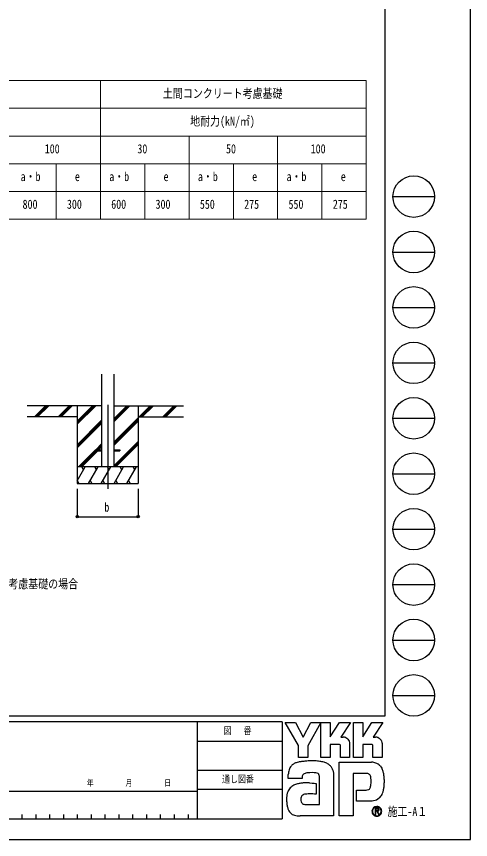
# Model space of a CAD drawing. Units: millimetres, scale not verified. Extents: x -10512 to 10512, y -7425 to 7425.
# Drawn here: x 6414 to 10512, y -7425 to 0 of the extents above; entities that cross this region are included whole.
import ezdxf
from ezdxf.enums import TextEntityAlignment as Align

# ---------------------------------------------------------------- set-up
doc = ezdxf.new("R2010")
doc.units = ezdxf.units.MM
doc.header["$LTSCALE"] = 40
doc.layers.add('0-1_TABLE1', color=7, linetype='Continuous', lineweight=18)
for name, color, linetype in [('0-2_USER1', 3, 'Continuous'), ('0-3_YKK_12', 2, 'Continuous'), ('0-4_YKK_13', 4, 'Continuous'), ('0-5_YKK_A1', 4, 'Continuous'), ('0-6_YKK_D', 6, 'Continuous'), ('0-7_YKK_ZWAK', 7, 'Continuous')]:
    doc.layers.add(name, color=color, linetype=linetype)
doc.styles.add('ＭＳ ゴシック', font='')
doc.styles.get('ＭＳ ゴシック').set_extended_font_data('MS Gothic')

msp = doc.modelspace()

# ---------------------------------------------------------------- linework, layer by layer
at = {"layer": '0-1_TABLE1'}
for p, q in [((3671.55, -578.51), (9571.55, -578.51)), ((7171.55, -578.51), (7171.55, -1828.51)), ((4771.55, -828.51), (9571.55, -828.51)), ((4771.55, -1078.51), (9571.55, -1078.51)), ((8771.55, -1078.51), (8771.55, -1828.51)), ((4771.55, -1328.51), (9571.55, -1328.51)), ((7571.55, -1328.51), (7571.55, -1828.51)), ((8371.55, -1328.51), (8371.55, -1828.51)), ((9171.55, -1328.51), (9171.55, -1828.51)), ((3671.55, -1578.51), (9571.55, -1578.51)), ((3671.55, -1828.51), (9571.55, -1828.51))]:
    msp.add_line(p, q, dxfattribs=at)
for points in [[(9571.55, -578.51), (9571.55, -1328.51), (9571.55, -1828.51)], [(7971.55, -1078.51), (7971.55, -1578.51), (7971.55, -1828.51)], [(6771.55, -1328.51), (6771.55, -1578.51), (6771.55, -1828.51)]]:
    msp.add_lwpolyline(points, dxfattribs=at)
at = {"layer": '0-3_YKK_12'}
msp.add_line((7237.55, -3503.29), (7237.55, -4262.5), dxfattribs=at)
at = {"layer": '0-4_YKK_13'}
for p, q in [((7127.75, -3908), (7127.75, -3917)), ((7127.75, -3908), (7182.55, -3908)), ((7127.75, -3917), (7182.55, -3917)), ((7292.55, -3908), (7347.35, -3908)), ((7292.55, -3917), (7347.35, -3917)), ((7347.35, -3908), (7347.35, -3917))]:
    msp.add_line(p, q, dxfattribs=at)
at = {"layer": '0-5_YKK_A1'}
for p, q in [((7182.55, -3227.15), (7182.55, -4062.5)), ((7292.55, -3227.15), (7292.55, -4062.5)), ((7182.55, -3512.5), (6511.6, -3512.5)), ((6578.29, -3611.1), (6676.88, -3512.5)), ((6591.02, -3612.5), (6691.02, -3512.5)), ((6605.17, -3612.5), (6705.17, -3512.5)), ((6790.42, -3611.1), (6889.01, -3512.5)), ((6803.16, -3612.5), (6903.16, -3512.5)), ((6817.3, -3612.5), (6917.3, -3512.5)), ((6962.55, -3512.5), (6962.55, -4212.5)), ((6962.55, -3679.38), (7129.43, -3512.5)), ((6962.55, -3665.24), (7115.29, -3512.5)), ((6962.55, -3651.1), (7101.15, -3512.5)), ((7292.55, -3657.75), (7437.8, -3512.5)), ((7292.55, -3643.61), (7423.66, -3512.5)), ((7292.55, -3629.46), (7409.51, -3512.5)), ((7292.55, -3512.5), (7920.76, -3512.5)), ((7512.55, -3512.5), (7512.55, -4212.5)), ((7521.65, -3612.5), (7621.65, -3512.5)), ((7535.79, -3612.5), (7635.79, -3512.5)), ((7549.93, -3612.5), (7649.93, -3512.5)), ((7733.78, -3612.5), (7833.78, -3512.5)), ((7747.92, -3612.5), (7847.92, -3512.5)), ((7762.06, -3612.5), (7862.06, -3512.5)), ((6962.55, -3612.5), (6511.6, -3612.5)), ((7292.55, -3841.59), (7512.55, -3621.6)), ((7292.55, -3855.74), (7512.55, -3635.74)), ((7512.55, -3612.5), (7920.76, -3612.5)), ((6962.55, -3863.23), (7182.55, -3643.23)), ((6962.55, -3877.37), (7182.55, -3657.37)), ((6962.55, -3891.51), (7182.55, -3671.51)), ((7292.55, -3869.88), (7512.55, -3649.88)), ((7129.91, -3908), (7182.55, -3855.36)), ((7292.55, -4053.72), (7512.55, -3833.73)), ((7297.92, -4062.5), (7512.55, -3847.87)), ((6975.41, -4062.5), (7127.75, -3910.16)), ((6989.55, -4062.5), (7135.05, -3917)), ((7003.69, -4062.5), (7149.19, -3917)), ((7144.05, -3908), (7182.55, -3869.5)), ((7158.19, -3908), (7182.55, -3883.64)), ((7312.06, -4062.5), (7512.55, -3862.01)), ((7512.55, -4062.5), (6962.55, -4062.5)), ((6962.55, -4187.95), (7034.98, -4062.5)), ((7019.98, -4088.48), (7004.98, -4062.5)), ((7063.85, -4212.5), (7150.45, -4062.5)), ((7135.45, -4088.48), (7120.45, -4062.5)), ((7179.32, -4212.5), (7265.92, -4062.5)), ((7250.92, -4088.48), (7235.92, -4062.5)), ((7294.79, -4212.5), (7381.39, -4062.5)), ((7366.39, -4088.48), (7351.39, -4062.5)), ((7410.26, -4212.5), (7496.86, -4062.5)), ((7481.86, -4088.48), (7466.86, -4062.5)), ((6962.55, -4212.5), (7512.55, -4212.5)), ((6963.38, -4186.52), (6978.37, -4212.5)), ((7078.84, -4186.52), (7093.84, -4212.5)), ((7194.31, -4186.52), (7209.31, -4212.5)), ((7309.79, -4186.52), (7324.79, -4212.5)), ((7425.26, -4186.52), (7440.25, -4212.5))]:
    msp.add_line(p, q, dxfattribs=at)
at = {"layer": '0-6_YKK_D'}
for p, q in [((6962.55, -4262.5), (6962.55, -4513.5)), ((7512.55, -4262.5), (7512.55, -4513.5)), ((6962.55, -4512.5), (7512.55, -4512.5))]:
    msp.add_line(p, q, dxfattribs=at)
for centre in [(6962.55, -4512.5), (7512.55, -4512.5)]:
    msp.add_circle(centre, 10.62, dxfattribs=at)
at = {"layer": '0-7_YKK_ZWAK'}
for p, q in [((9737.55, 6937.5), (9737.55, -6312.5)), ((9812.55, -1625), (10187.55, -1625)), ((9812.55, -2125), (10187.55, -2125)), ((9812.55, -2625), (10187.55, -2625)), ((9812.55, -3125), (10187.55, -3125)), ((9812.55, -3625), (10187.55, -3625)), ((9812.55, -4125), (10187.55, -4125)), ((9812.55, -4625), (10187.55, -4625)), ((9812.55, -5125), (10187.55, -5125)), ((9812.55, -5625), (10187.55, -5625)), ((9812.55, -6125), (10187.55, -6125)), ((9737.55, -6312.5), (-9762.45, -6312.5)), ((8043.8, -6362.5), (5462.55, -6362.5)), ((8043.8, -6362.5), (8043.8, -7237.5)), ((8812.55, -6362.5), (8043.8, -6362.5)), ((8812.55, -6362.5), (8812.55, -7237.5)), ((8043.8, -6537.5), (8812.55, -6537.5)), ((8043.8, -6800), (8812.55, -6800)), ((8812.55, -6975), (8043.8, -6975)), ((5462.55, -6987.5), (8043.8, -6987.5)), ((6462.55, -7200), (6462.55, -7237.5)), ((6587.55, -7200), (6587.55, -7237.5)), ((6712.55, -7200), (6712.55, -7237.5)), ((6837.55, -7200), (6837.55, -7237.5)), ((6962.55, -7200), (6962.55, -7237.5)), ((7087.55, -7200), (7087.55, -7237.5)), ((7212.55, -7200), (7212.55, -7237.5)), ((7337.55, -7200), (7337.55, -7237.5)), ((7462.55, -7200), (7462.55, -7237.5)), ((7587.55, -7200), (7587.55, -7237.5)), ((7712.55, -7200), (7712.55, -7237.5)), ((7837.55, -7200), (7837.55, -7237.5)), ((7962.55, -7200), (7962.55, -7237.5)), ((5462.55, -7237.5), (8043.8, -7237.5)), ((8043.8, -7237.5), (8812.55, -7237.5)), ((9666.68, -7209.95), (9666.68, -7209.95))]:
    msp.add_line(p, q, dxfattribs=at)
for points in [[(-10512.5, -7425), (10512.5, -7425), (10512.5, 7425), (-10512.5, 7425)], [(8840.05, -6370), (8932.08, -6370), (9001.18, -6500.25), (9070.1, -6370), (9162.19, -6370), (9044.18, -6579.98), (9044.18, -6685.33), (8960.24, -6685.33), (8960.24, -6577.14)]]:
    msp.add_lwpolyline(points, close=True, dxfattribs=at)
for points in [[(9326.37, -6566.52), (9246.92, -6566.52), (9246.92, -6685.24), (9162.29, -6685.24), (9162.29, -6370), (9246.92, -6370), (9246.92, -6498.96), (9330.17, -6370), (9429.6, -6370), (9340.4, -6500.53), (9343.56, -6500.53), (9347.05, -6500.53), (9350.63, -6500.53), (9354.08, -6500.53), (9357.16, -6500.53), (9359.65, -6500.53), (9361.31, -6500.53), (9361.92, -6500.53)], [(9618.78, -6566.52), (9539.42, -6566.52), (9539.42, -6685.33), (9454.74, -6685.33), (9454.74, -6370), (9539.42, -6370), (9539.42, -6498.96), (9622.58, -6370), (9722.01, -6370), (9632.81, -6500.53), (9636, -6500.53), (9639.51, -6500.53), (9643.09, -6500.53), (9646.53, -6500.53), (9649.6, -6500.53), (9652.08, -6500.53), (9653.73, -6500.53), (9654.33, -6500.53)], [(9386.26, -6505.53), (9396.37, -6511.31), (9404.93, -6518.83), (9411.81, -6527.8), (9416.89, -6537.87), (9420.03, -6548.74), (9421.1, -6560.09), (9421.1, -6685.55), (9338.53, -6685.55), (9338.53, -6578.52)], [(9678.7, -6505.53), (9688.84, -6511.31), (9697.44, -6518.83), (9704.35, -6527.8), (9709.46, -6537.87), (9712.62, -6548.74), (9713.7, -6560.09), (9713.7, -6685.33), (9630.93, -6685.33), (9630.93, -6578.52)], [(9572.17, -6828.77), (9452.98, -6828.77), (9452.98, -7212.5), (9328.08, -7212.5), (9328.08, -6726.98), (9618.38, -6726.98)], [(9011.99, -6830.78), (9006.18, -6834.05), (9001.65, -6838.04), (8998.22, -6842.71), (8995.73, -6847.99), (8994.01, -6853.83), (8992.9, -6860.17), (8992.23, -6866.97), (8991.82, -6874.17), (8866.86, -6874.47), (8867.23, -6857.38), (8867.92, -6838.18)], [(9269.27, -6797.91), (9272.82, -6812.25), (9274.83, -6827.61), (9275.46, -6843.97), (9275.46, -7212.5), (8973.88, -7212.5)], [(9059.87, -6913.82), (9083.52, -6915.38), (9102.11, -6917.46), (9114.28, -6919.42), (9118.63, -6920.58), (9118.63, -7016.18), (9104.81, -7014.72), (9089.64, -7013.9), (9074.12, -7013.58), (9059.22, -7013.63), (9045.92, -7013.91), (9035.21, -7014.27), (9028.06, -7014.59), (9025.46, -7014.73), (9014.66, -7016.71), (9005.34, -7019.8), (8997.51, -7024.03), (8991.17, -7029.42), (8986.32, -7035.99), (8982.96, -7043.76), (8981.09, -7052.75), (8980.71, -7062.98), (8981.91, -7074.22), (8984.29, -7083.52), (8987.73, -7091.04), (8992.07, -7096.97), (8997.15, -7101.49), (9002.83, -7104.76), (9008.97, -7106.98), (9015.4, -7108.31), (9148.16, -7108.31), (9148.16, -6862.68), (9148.19, -6857.81), (9147.94, -6853.05), (9147.32, -6848.47), (9146.25, -6844.12), (9144.66, -6840.06), (9142.46, -6836.37), (9139.59, -6833.1), (9135.97, -6830.31)], [(9135.97, -6830.31), (9128.18, -6827.25), (9115.73, -6824.67), (9099.85, -6822.75), (9081.77, -6821.74), (9062.71, -6821.82), (9043.91, -6823.21)], [(9696.78, -6761.28), (9704.93, -6771.56), (9711.03, -6781.52), (9715.29, -6790.54)], [(9614.57, -6902.49), (9614.41, -6886.58), (9613.65, -6872.24), (9611.86, -6859.66), (9608.59, -6848.98)], [(9686.41, -7052.43), (9674.87, -7061.39), (9662.86, -7068.44), (9650.46, -7073.7), (9637.75, -7077.3), (9624.84, -7079.36), (9611.8, -7080.02), (9483.4, -7080.02), (9483.4, -6979.16), (9555.8, -6979.16), (9569.15, -6978.97), (9580.89, -6977.83), (9590.97, -6974.88)], [(9686.52, -7156.49), (9686.45, -7155.03), (9686.27, -7153.62), (9685.97, -7152.26), (9685.55, -7150.97), (9685.01, -7149.75), (9684.35, -7148.59), (9683.58, -7147.52), (9682.7, -7146.53), (9681.54, -7145.51), (9680.26, -7144.62), (9678.85, -7143.86), (9677.33, -7143.23), (9675.7, -7142.74), (9673.96, -7142.39), (9672.12, -7142.18), (9670.19, -7142.11), (9651.25, -7142.11), (9651.25, -7197.85), (9656.97, -7197.85), (9656.97, -7147.79), (9670.19, -7147.79), (9671.56, -7147.84), (9672.84, -7147.97), (9674.04, -7148.19), (9675.16, -7148.5), (9676.18, -7148.89), (9677.11, -7149.36), (9677.94, -7149.92), (9678.66, -7150.56)], [(9680.9, -7156.49), (9680.55, -7159.17), (9679.59, -7161.28), (9678.15, -7162.89), (9676.37, -7164.06), (9674.36, -7164.86), (9672.26, -7165.35), (9670.21, -7165.6), (9668.32, -7165.67), (9663.36, -7165.67), (9665.86, -7169.92), (9682.23, -7198.04), (9688.78, -7198.04), (9673, -7170.98), (9674.48, -7170.68), (9675.89, -7170.31), (9677.23, -7169.86), (9678.49, -7169.33), (9679.67, -7168.72), (9680.77, -7168.04), (9681.78, -7167.28), (9682.7, -7166.44)]]:
    msp.add_lwpolyline(points, dxfattribs=at)
for centre in [(10000.05, -1625), (10000.05, -2125), (10000.05, -2625), (10000.05, -3125), (10000.05, -3625), (10000.05, -4125), (10000.05, -4625), (10000.05, -5125), (10000.05, -5625), (10000.05, -6125)]:
    msp.add_circle(centre, 187.5, dxfattribs=at)
for centre, radius, start, end in [((9362.04, -6562.97), 62.44, 78.26798, 90.11215), ((9362.93, -6558.43), 57.81, 66.19963, 78.22058), ((9654.45, -6563.08), 62.55, 78.27851, 90.10826), ((9655.31, -6558.7), 58.09, 66.2483, 78.23226), ((9326.81, -6578.23), 11.72, 358.57817, 92.1683), ((9619.27, -6578.18), 11.67, 358.29941, 92.43455), ((8962.33, -6820.02), 90.45, 122.60463, 137.83438), ((8974.29, -6839.36), 113.2, 108.37421, 122.42809), ((8993.23, -6906.73), 183.13, 100.93159, 107.35499), ((9055.13, -7207.04), 489.75, 97.86054, 101.37938), ((9084.19, -7408.95), 693.73, 94.90201, 97.9576), ((9086.17, -7425.11), 710, 91.6169, 94.94971), ((9083.42, -7310.15), 595.01, 87.51794, 91.66439), ((9091.15, -7144.44), 429.12, 81.92631, 87.59083), ((9113.97, -6988.08), 271.1, 73.67137, 82.05943), ((9147.82, -6874.79), 152.88, 60.60528, 73.9085), ((9161.67, -6847.16), 122.01, 52.17347, 59.90542), ((9174.06, -6831.12), 101.74, 43.55042, 52.14561), ((9613.64, -6860.53), 133.64, 78.73198, 87.96551), ((9617.56, -6840.49), 113.22, 69.03034, 78.69541), ((9621.21, -6830.75), 102.82, 59.39484, 68.9885), ((9622.9, -6827.78), 99.4, 50.3012, 59.3616), ((9622.28, -6828.48), 100.33, 42.05209, 50.28551), ((9094.51, -6851.15), 226.96, 171.55622, 176.72493), ((9017.6, -6839.67), 149.2, 163.48385, 171.57982), ((8979.01, -6828.22), 108.95, 152.2125, 163.4865), ((8962.34, -6819.6), 90.18, 138.03852, 152.12015), ((9044.98, -6909.07), 84.96, 102.4979, 112.84632), ((9061.41, -6979.98), 157.75, 96.37207, 102.75341), ((9180.89, -6824.52), 92.24, 34.48659, 43.50182), ((9180.94, -6824.38), 92.12, 25.58915, 34.43128), ((9172.74, -6828.22), 101.17, 17.43089, 25.54591), ((9572.85, -6890.03), 61.26, 77.94572, 90.63794), ((9578.18, -6865.04), 35.72, 60.20991, 77.92418), ((9572.73, -6857.03), 157.3, 14.76267, 25.00486), ((9476.25, -6883.32), 257.3, 7.9139, 14.95041), ((9581.63, -6858.55), 28.37, 39.8078, 59.75378), ((9576.78, -6862.26), 34.47, 22.65544, 39.38165), ((9330.51, -6903.94), 284.06, 355.2339, 0.29193), ((9379.89, -6897.34), 354.67, 2.54376, 8.01251), ((9324.66, -6900.24), 409.98, 357.76419, 2.60674), ((8962.32, -7031.67), 106.37, 142.04688, 153.80771), ((8958.69, -7029.07), 101.91, 130.60221, 141.94427), ((8964.69, -7036.28), 111.29, 120.60724, 130.53081), ((8976.54, -7056.43), 134.67, 112.58838, 120.58162), ((8992.48, -7094.75), 176.17, 106.61303, 112.59024), ((9017.56, -7179.03), 264.11, 99.87193, 106.59825), ((9031.61, -7258.18), 344.49, 94.78469, 99.91711), ((9038.45, -7336.93), 423.53, 90.80099, 94.81812), ((9039.49, -7395.56), 482.18, 87.57779, 90.82714), ((9579.3, -6948.57), 28.78, 293.91672, 314.09376), ((9575.37, -6945.11), 34, 314.78099, 333.92928), ((9550.12, -6932.85), 62.07, 334.00676, 347.34989), ((9481.24, -6916.9), 132.77, 347.14308, 355.40008), ((9422.87, -6911.98), 311.04, 347.15166, 352.97565), ((9340.42, -6901.25), 394.19, 352.8937, 357.82206), ((9095.33, -7058.72), 243.22, 174.55588, 182.47272), ((9022.45, -7051.74), 170.01, 164.97537, 174.56739), ((8981.14, -7040.72), 127.26, 153.89178, 164.94341), ((9603.07, -6958.47), 125.59, 311.57033, 318.66243), ((9588.53, -6945.72), 144.93, 318.67367, 325.29112), ((9625.9, -6973.56), 98.37, 326.23251, 339.61931), ((9533.51, -6937.79), 197.44, 339.22498, 347.31457), ((9231.24, -7056.58), 379.12, 181.90948, 187.89042), ((9071.73, -7079.01), 218.04, 187.80471, 196.36971), ((9666.75, -7170.47), 44.1, 90.09157, 179.92363), ((9666.75, -7170.39), 44.02, 44.93442, 90.08536), ((8987.51, -7103.89), 130.22, 196.3102, 208.20993), ((8950.84, -7123.41), 88.68, 208.29777, 223.35561), ((8942.57, -7130.69), 77.67, 223.64205, 239.63663), ((8949.43, -7118.2), 91.91, 239.8785, 253.65355), ((9666.49, -7170.52), 43.83, 179.86065, 225.14399), ((9666.48, -7170.33), 39.22, 134.8007, 180.12175), ((9666.32, -7170.58), 39.06, 179.75513, 225.29722), ((9666.7, -7170.53), 43.98, 224.94536, 269.98445), ((9666.59, -7170.11), 39.14, 89.86602, 135.149), ((9666.61, -7170.94), 39.01, 224.62822, 270.10973), ((9666.76, -7170.41), 39.44, 45.03108, 90.11509), ((9666.62, -7170.35), 39.6, 270.09072, 359.90926), ((9666.69, -7170.31), 44.2, 269.98802, 314.93777), ((9672.52, -7156.26), 8.38, 358.3894, 42.86139), ((9672.69, -7156.89), 13.84, 316.37674, 1.6565), ((9666.79, -7170.42), 39.43, 0.00643, 45.07115), ((9667.1, -7170.25), 43.68, 359.78949, 45.13288), ((9666.99, -7170.6), 43.78, 314.92572, 0.23508), ((8962, -7075.02), 136.89, 253.69102, 263.74909), ((8972.65, -6980.24), 232.26, 263.68487, 270.30455)]:
    msp.add_arc(centre, radius, start, end, dxfattribs=at)

# ---------------------------------------------------------------- texts
at = {"layer": '0-1_TABLE1', "style": 'ＭＳ ゴシック', "width": 0.8}
for s, p in [('土間コンクリート考慮基礎', (7735.55, -759.76)), ('地耐力(kN/㎡)', (7981.55, -1009.76)), ('100', (6669.55, -1259.76)), ('30', (7505.55, -1259.76)), ('50', (8305.55, -1259.76)), ('100', (9069.55, -1259.76)), ('a・b', (6451.55, -1509.76)), ('a・b', (7251.55, -1509.76)), ('a・b', (8051.55, -1509.76)), ('a・b', (8851.55, -1509.76)), ('e', (6941.55, -1509.76)), ('e', (7741.55, -1509.76)), ('e', (8541.55, -1509.76)), ('e', (9341.55, -1509.76)), ('800', (6469.55, -1759.76)), ('300', (6869.55, -1759.76)), ('600', (7269.55, -1759.76)), ('300', (7669.55, -1759.76)), ('550', (8069.55, -1759.76)), ('275', (8469.55, -1759.76)), ('550', (8869.55, -1759.76)), ('275', (9269.55, -1759.76))]:
    msp.add_text(s, height=82.48, dxfattribs=at).set_placement(p, align=Align.BOTTOM_LEFT)
at = {"layer": '0-2_USER1', "style": 'ＭＳ ゴシック', "width": 0.8}
msp.add_text('土間コンクリート考慮基礎の場合', height=82.48, dxfattribs=at).set_placement((5620.5, -5184.5), align=Align.BOTTOM_LEFT)
at = {"layer": '0-6_YKK_D', "style": 'ＭＳ ゴシック', "width": 0.8}
msp.add_text('b', height=82.48, dxfattribs=at).set_placement((7207.55, -4492.5), align=Align.BOTTOM_LEFT)
at = {"layer": '0-7_YKK_ZWAK', "style": 'ＭＳ ゴシック', "width": 0.8}
for s, height, p in [('図\u3000 番', 64.15, (8283.51, -6493.75)), ('年        月        日', 54.99, (7049.77, -6958.04)), ('通し図番', 64.15, (8269.51, -6931.25)), ('施工-A１', 82.48, (9762.55, -7237.5))]:
    msp.add_text(s, height=height, dxfattribs=at).set_placement(p, align=Align.BOTTOM_LEFT)

doc.saveas('drawing.dxf')
